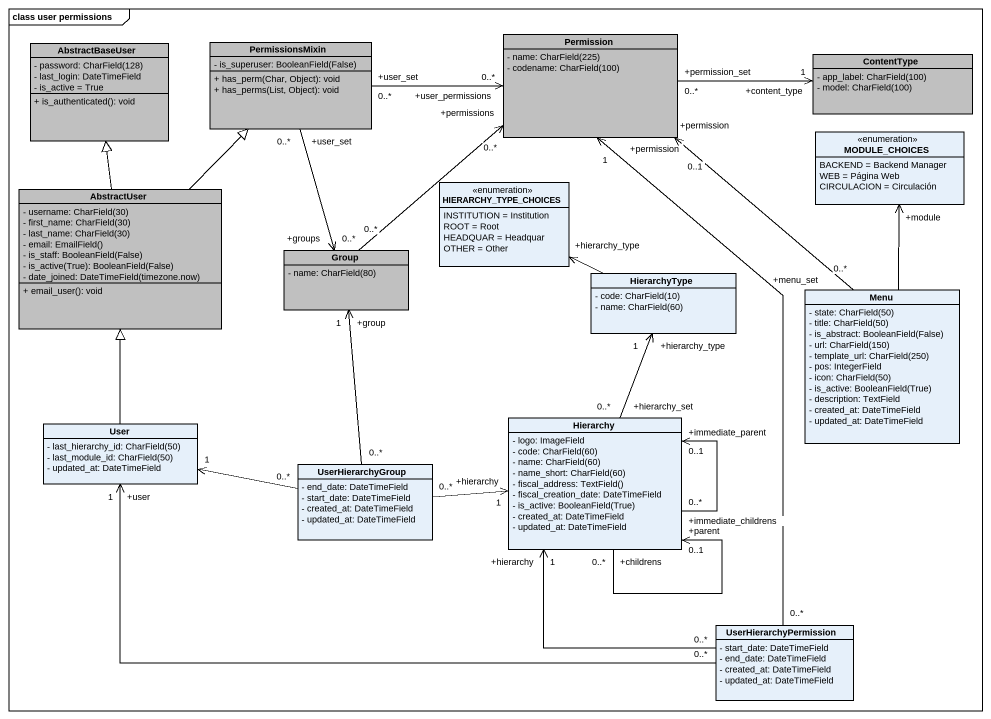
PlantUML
@startuml
mainframe class user permissions
hide circle
hide empty members
skinparam classAttributeIconSize 0
class AbstractBaseUser #C0C0C0 {
  {field} - password: CharField(128)
  - last_login: DateTimeField
  - is_active = True
  + is_authenticated(): void
}
class PermissionsMixin #C0C0C0 {
  {field} - is_superuser: BooleanField(False)
  + has_perm(Char, Object): void
  + has_perms(List, Object): void
}
class Permission #C0C0C0 {
  {field} - name: CharField(225)
  {field} - codename: CharField(100)
}
class ContentType #C0C0C0 {
  {field} - app_label: CharField(100)
  {field} - model: CharField(100)
}
enum MODULE_CHOICES {
  BACKEND = Backend Manager
  WEB = Página Web
  CIRCULACION = Circulación
}
class AbstractUser #C0C0C0 {
  {field} - username: CharField(30)
  {field} - first_name: CharField(30)
  {field} - last_name: CharField(30)
  {field} - email: EmailField()
  {field} - is_staff: BooleanField(False)
  {field} - is_active(True): BooleanField(False)
  {field} - date_joined: DateTimeField(timezone.now)
  + email_user(): void
}
enum HIERARCHY_TYPE_CHOICES {
  INSTITUTION = Institution
  ROOT = Root
  HEADQUAR = Headquar
  OTHER = Other
}
class "Group" as Group_ #C0C0C0 {
  {field} - name: CharField(80)
}
class HierarchyType {
  {field} - code: CharField(10)
  {field} - name: CharField(60)
}
class Menu {
  {field} - state: CharField(50)
  {field} - title: CharField(50)
  {field} - is_abstract: BooleanField(False)
  {field} - url: CharField(150)
  {field} - template_url: CharField(250)
  - pos: IntegerField
  {field} - icon: CharField(50)
  {field} - is_active: BooleanField(True)
  - description: TextField
  - created_at: DateTimeField
  - updated_at: DateTimeField
}
class User {
  {field} - last_hierarchy_id: CharField(50)
  {field} - last_module_id: CharField(50)
  - updated_at: DateTimeField
}
class Hierarchy {
  - logo: ImageField
  {field} - code: CharField(60)
  {field} - name: CharField(60)
  {field} - name_short: CharField(60)
  {field} - fiscal_address: TextField()
  - fiscal_creation_date: DateTimeField
  {field} - is_active: BooleanField(True)
  - created_at: DateTimeField
  - updated_at: DateTimeField
}
class UserHierarchyGroup {
  - end_date: DateTimeField
  - start_date: DateTimeField
  - created_at: DateTimeField
  - updated_at: DateTimeField
}
class UserHierarchyPermission {
  - start_date: DateTimeField
  - end_date: DateTimeField
  - created_at: DateTimeField
  - updated_at: DateTimeField
}
PermissionsMixin "+user_set\n0..*" -right-> "+user_permissions\n0..*" Permission
PermissionsMixin "+user_set\n0..*" --> "+groups\n0..*" Group_
Permission "+permission_set\n0..*" -right-> "+content_type\n1" ContentType
AbstractUser -up-|> AbstractBaseUser
AbstractUser -up-|> PermissionsMixin
Group_ "0..*" -up-> "+permissions\n0..*" Permission
HierarchyType -left-> "+hierarchy_type" HIERARCHY_TYPE_CHOICES
Menu "+menu_set\n0..*" -up-> "+permission\n0..1" Permission
Menu -up-> "+module" MODULE_CHOICES
User -up-|> AbstractUser
Hierarchy "+hierarchy_set\n0..*" -up-> "+hierarchy_type\n1" HierarchyType
Hierarchy "+childrens\n0..*" --> "+parent\n0..1" Hierarchy
Hierarchy "+immediate_childrens\n0..*" --> "+immediate_parent\n0..1" Hierarchy
UserHierarchyGroup "0..*" -up-> "+group\n1" Group_
UserHierarchyGroup "0..*" -left-> "1" User
UserHierarchyGroup "0..*" -right-> "+hierarchy\n1" Hierarchy
UserHierarchyPermission "0..*" -up-> "+permission\n1" Permission
UserHierarchyPermission "0..*" -left-> "+user\n1" User
UserHierarchyPermission "0..*" -up-> "+hierarchy\n1" Hierarchy
@enduml
